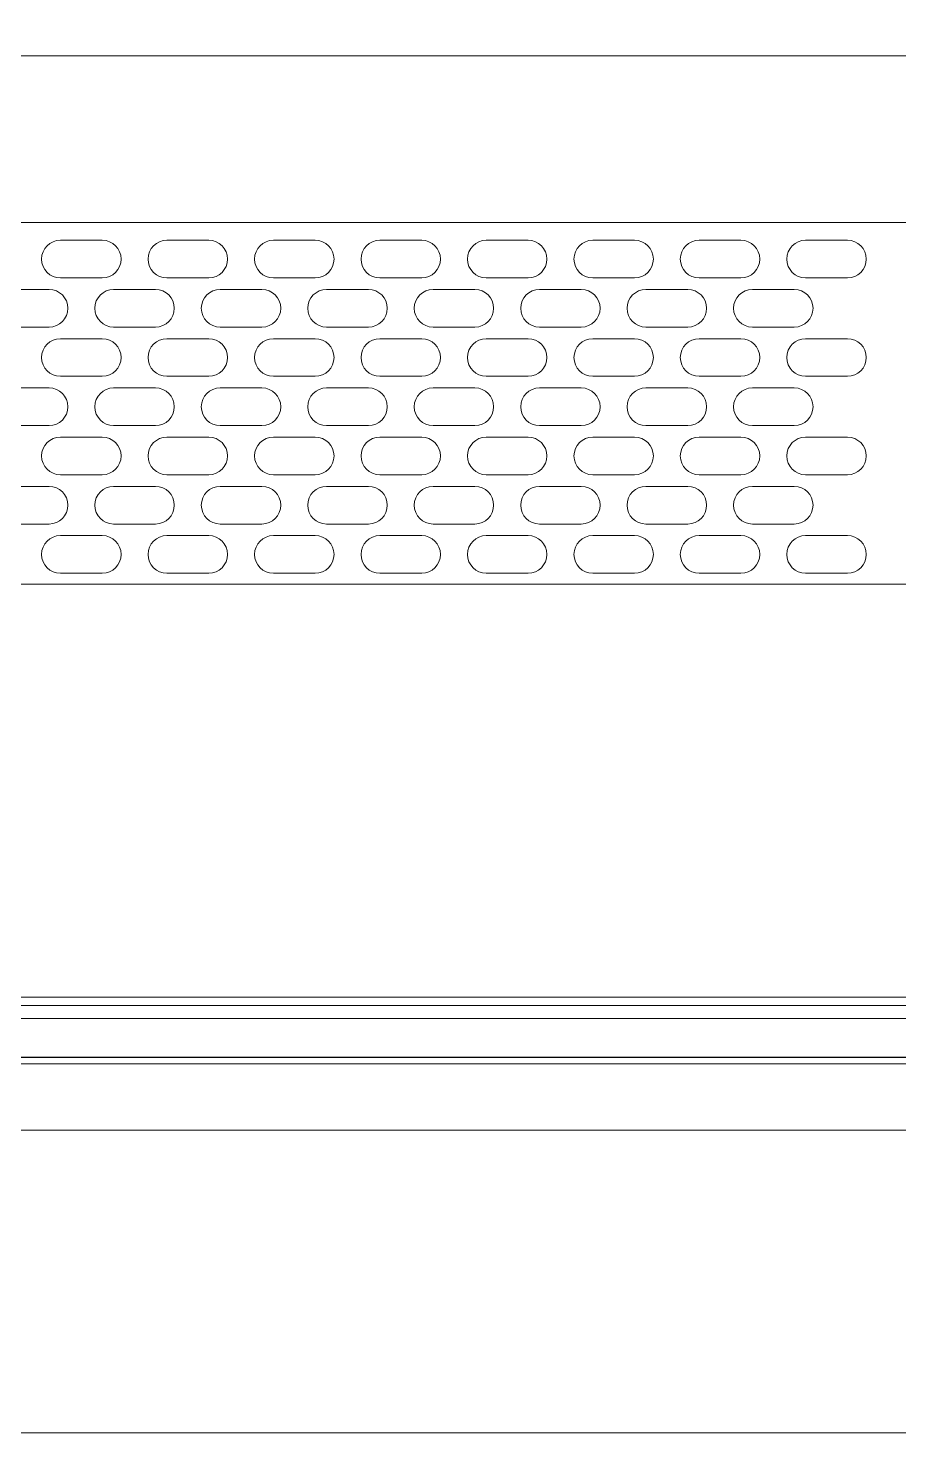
# Model space of a CAD drawing. Header units: millimetres. Extents: x -4490 to 177070, y -6118 to 72944.
# Drawn here: x 102432 to 102942, y 26727 to 27551 of the extents above; entities that cross this region are included whole.
import ezdxf

# ---------------------------------------------------------------- set-up
doc = ezdxf.new("R2010")
doc.units = ezdxf.units.MM
doc.layers.add('хендай', color=7, linetype='Continuous')

# ---------------------------------------------------------------- blocks, each defined once
blk = doc.blocks.new('A$C6A13667E')
at = {"lineweight": 9}
for points, knots in [([(2540.99, 2194.82), (2540.99, 2194.82), (2540.99, 1423.35), (2540.99, 1423.35), (2540.99, 1423.35), (2540.99, 1418), (2536.7, 1413.67), (2531.35, 1413.67), (2531.35, 1413.67), (2531.35, 1413.67), (1441.44, 1413.67), (1441.44, 1413.67), (1441.44, 1413.67), (1436.09, 1413.67), (1431.8, 1418), (1431.8, 1423.35), (1431.8, 1423.35), (1431.8, 1423.35), (1431.8, 2194.82), (1431.8, 2194.82), (1431.8, 2194.82), (1431.8, 2194.82), (2540.99, 2194.82), (2540.99, 2194.82)], [0, 0, 0, 0, 0.166667, 0.166667, 0.166667, 0.166667, 0.333333, 0.333333, 0.333333, 0.333333, 0.5, 0.5, 0.5, 0.5, 0.666667, 0.666667, 0.666667, 0.666667, 0.833333, 0.833333, 0.833333, 0.833333, 1, 1, 1, 1]), ([(2540.99, 1910.86), (2540.99, 1910.86), (2540.99, 1833.14), (2540.99, 1833.14), (2540.99, 1833.14), (2540.99, 1827.84), (2536.7, 1823.49), (2531.35, 1823.49), (2531.35, 1823.49), (2531.35, 1823.49), (1441.44, 1823.49), (1441.44, 1823.49), (1441.44, 1823.49), (1436.09, 1823.49), (1431.8, 1827.84), (1431.8, 1833.14), (1431.8, 1833.14), (1431.8, 1833.14), (1431.8, 1910.86), (1431.8, 1910.86), (1431.8, 1910.86), (1431.8, 1910.86), (2540.99, 1910.86), (2540.99, 1910.86)], [0, 0, 0, 0, 0.166667, 0.166667, 0.166667, 0.166667, 0.333333, 0.333333, 0.333333, 0.333333, 0.5, 0.5, 0.5, 0.5, 0.666667, 0.666667, 0.666667, 0.666667, 0.833333, 0.833333, 0.833333, 0.833333, 1, 1, 1, 1]), ([(1684.4, 1804.42), (1684.4, 1809.87), (1688.79, 1814.28), (1694.24, 1814.28), (1694.24, 1814.28), (1697.86, 1814.28), (1712.53, 1814.28), (1716.14, 1814.28), (1716.14, 1814.28), (1721.59, 1814.28), (1725.98, 1809.87), (1725.98, 1804.42), (1725.98, 1804.42), (1725.98, 1798.97), (1721.59, 1794.58), (1716.14, 1794.58), (1716.14, 1794.58), (1712.53, 1794.58), (1697.86, 1794.58), (1694.24, 1794.58), (1694.24, 1794.58), (1688.79, 1794.58), (1684.4, 1798.97), (1684.4, 1804.42)], [0, 0, 0, 0, 0.166667, 0.166667, 0.166667, 0.166667, 0.333333, 0.333333, 0.333333, 0.333333, 0.5, 0.5, 0.5, 0.5, 0.666667, 0.666667, 0.666667, 0.666667, 0.833333, 0.833333, 0.833333, 0.833333, 1, 1, 1, 1]), ([(1740.13, 1804.42), (1740.13, 1809.87), (1744.53, 1814.28), (1749.97, 1814.28), (1749.97, 1814.28), (1749.97, 1814.28), (1771.87, 1814.28), (1771.87, 1814.28), (1771.87, 1814.28), (1777.31, 1814.28), (1781.72, 1809.87), (1781.72, 1804.42), (1781.72, 1804.42), (1781.72, 1798.97), (1777.31, 1794.58), (1771.87, 1794.58), (1771.87, 1794.58), (1771.87, 1794.58), (1749.97, 1794.58), (1749.97, 1794.58), (1749.97, 1794.58), (1744.53, 1794.58), (1740.13, 1798.97), (1740.13, 1804.42)], [0, 0, 0, 0, 0.166667, 0.166667, 0.166667, 0.166667, 0.333333, 0.333333, 0.333333, 0.333333, 0.5, 0.5, 0.5, 0.5, 0.666667, 0.666667, 0.666667, 0.666667, 0.833333, 0.833333, 0.833333, 0.833333, 1, 1, 1, 1]), ([(1795.85, 1804.42), (1795.85, 1809.87), (1800.26, 1814.28), (1805.69, 1814.28), (1805.69, 1814.28), (1805.69, 1814.28), (1827.59, 1814.28), (1827.59, 1814.28), (1827.59, 1814.28), (1833.04, 1814.28), (1837.39, 1809.87), (1837.39, 1804.42), (1837.39, 1804.42), (1837.39, 1798.97), (1833.04, 1794.58), (1827.59, 1794.58), (1827.59, 1794.58), (1827.59, 1794.58), (1805.69, 1794.58), (1805.69, 1794.58), (1805.69, 1794.58), (1800.26, 1794.58), (1795.85, 1798.97), (1795.85, 1804.42)], [0, 0, 0, 0, 0.166667, 0.166667, 0.166667, 0.166667, 0.333333, 0.333333, 0.333333, 0.333333, 0.5, 0.5, 0.5, 0.5, 0.666667, 0.666667, 0.666667, 0.666667, 0.833333, 0.833333, 0.833333, 0.833333, 1, 1, 1, 1]), ([(1851.58, 1804.42), (1851.58, 1809.87), (1855.98, 1814.28), (1861.43, 1814.28), (1861.43, 1814.28), (1861.43, 1814.28), (1883.26, 1814.28), (1883.26, 1814.28), (1883.26, 1814.28), (1888.71, 1814.28), (1893.11, 1809.87), (1893.11, 1804.42), (1893.11, 1804.42), (1893.11, 1798.97), (1888.71, 1794.58), (1883.26, 1794.58), (1883.26, 1794.58), (1883.26, 1794.58), (1861.43, 1794.58), (1861.43, 1794.58), (1861.43, 1794.58), (1855.98, 1794.58), (1851.58, 1798.97), (1851.58, 1804.42)], [0, 0, 0, 0, 0.166667, 0.166667, 0.166667, 0.166667, 0.333333, 0.333333, 0.333333, 0.333333, 0.5, 0.5, 0.5, 0.5, 0.666667, 0.666667, 0.666667, 0.666667, 0.833333, 0.833333, 0.833333, 0.833333, 1, 1, 1, 1]), ([(1907.3, 1804.42), (1907.3, 1809.87), (1911.71, 1814.28), (1917.1, 1814.28), (1917.1, 1814.28), (1917.1, 1814.28), (1939, 1814.28), (1939, 1814.28), (1939, 1814.28), (1944.45, 1814.28), (1948.84, 1809.87), (1948.84, 1804.42), (1948.84, 1804.42), (1948.84, 1798.97), (1944.45, 1794.58), (1939, 1794.58), (1939, 1794.58), (1939, 1794.58), (1917.1, 1794.58), (1917.1, 1794.58), (1917.1, 1794.58), (1911.71, 1794.58), (1907.3, 1798.97), (1907.3, 1804.42)], [0, 0, 0, 0, 0.166667, 0.166667, 0.166667, 0.166667, 0.333333, 0.333333, 0.333333, 0.333333, 0.5, 0.5, 0.5, 0.5, 0.666667, 0.666667, 0.666667, 0.666667, 0.833333, 0.833333, 0.833333, 0.833333, 1, 1, 1, 1]), ([(1962.98, 1804.42), (1962.98, 1809.87), (1967.38, 1814.28), (1972.83, 1814.28), (1972.83, 1814.28), (1972.83, 1814.28), (1994.72, 1814.28), (1994.72, 1814.28), (1994.72, 1814.28), (2000.17, 1814.28), (2004.56, 1809.87), (2004.56, 1804.42), (2004.56, 1804.42), (2004.56, 1798.97), (2000.17, 1794.58), (1994.72, 1794.58), (1994.72, 1794.58), (1994.72, 1794.58), (1972.83, 1794.58), (1972.83, 1794.58), (1972.83, 1794.58), (1967.38, 1794.58), (1962.98, 1798.97), (1962.98, 1804.42)], [0, 0, 0, 0, 0.166667, 0.166667, 0.166667, 0.166667, 0.333333, 0.333333, 0.333333, 0.333333, 0.5, 0.5, 0.5, 0.5, 0.666667, 0.666667, 0.666667, 0.666667, 0.833333, 0.833333, 0.833333, 0.833333, 1, 1, 1, 1]), ([(2018.71, 1804.42), (2018.71, 1809.87), (2023.1, 1814.28), (2028.55, 1814.28), (2028.55, 1814.28), (2028.55, 1814.28), (2050.45, 1814.28), (2050.45, 1814.28), (2050.45, 1814.28), (2055.9, 1814.28), (2060.29, 1809.87), (2060.29, 1804.42), (2060.29, 1804.42), (2060.29, 1798.97), (2055.9, 1794.58), (2050.45, 1794.58), (2050.45, 1794.58), (2050.45, 1794.58), (2028.55, 1794.58), (2028.55, 1794.58), (2028.55, 1794.58), (2023.1, 1794.58), (2018.71, 1798.97), (2018.71, 1804.42)], [0, 0, 0, 0, 0.166667, 0.166667, 0.166667, 0.166667, 0.333333, 0.333333, 0.333333, 0.333333, 0.5, 0.5, 0.5, 0.5, 0.666667, 0.666667, 0.666667, 0.666667, 0.833333, 0.833333, 0.833333, 0.833333, 1, 1, 1, 1]), ([(2074.43, 1804.42), (2074.43, 1809.87), (2078.84, 1814.28), (2084.28, 1814.28), (2084.28, 1814.28), (2084.28, 1814.28), (2106.17, 1814.28), (2106.17, 1814.28), (2106.17, 1814.28), (2111.62, 1814.28), (2116.03, 1809.87), (2116.03, 1804.42), (2116.03, 1804.42), (2116.03, 1798.97), (2111.62, 1794.58), (2106.17, 1794.58), (2106.17, 1794.58), (2106.17, 1794.58), (2084.28, 1794.58), (2084.28, 1794.58), (2084.28, 1794.58), (2078.84, 1794.58), (2074.43, 1798.97), (2074.43, 1804.42)], [0, 0, 0, 0, 0.166667, 0.166667, 0.166667, 0.166667, 0.333333, 0.333333, 0.333333, 0.333333, 0.5, 0.5, 0.5, 0.5, 0.666667, 0.666667, 0.666667, 0.666667, 0.833333, 0.833333, 0.833333, 0.833333, 1, 1, 1, 1]), ([(1712.26, 1778.67), (1712.26, 1784.11), (1716.66, 1788.51), (1722.11, 1788.51), (1722.11, 1788.51), (1722.11, 1788.51), (1744.01, 1788.51), (1744.01, 1788.51), (1744.01, 1788.51), (1749.45, 1788.51), (1753.85, 1784.11), (1753.85, 1778.67), (1753.85, 1778.67), (1753.85, 1773.22), (1749.45, 1768.81), (1744.01, 1768.81), (1744.01, 1768.81), (1744.01, 1768.81), (1722.11, 1768.81), (1722.11, 1768.81), (1722.11, 1768.81), (1716.66, 1768.81), (1712.26, 1773.22), (1712.26, 1778.67)], [0, 0, 0, 0, 0.166667, 0.166667, 0.166667, 0.166667, 0.333333, 0.333333, 0.333333, 0.333333, 0.5, 0.5, 0.5, 0.5, 0.666667, 0.666667, 0.666667, 0.666667, 0.833333, 0.833333, 0.833333, 0.833333, 1, 1, 1, 1]), ([(1767.98, 1778.67), (1767.98, 1784.11), (1772.39, 1788.51), (1777.84, 1788.51), (1777.84, 1788.51), (1777.84, 1788.51), (1799.72, 1788.51), (1799.72, 1788.51), (1799.72, 1788.51), (1805.17, 1788.51), (1809.58, 1784.11), (1809.58, 1778.67), (1809.58, 1778.67), (1809.58, 1773.22), (1805.17, 1768.81), (1799.72, 1768.81), (1799.72, 1768.81), (1799.72, 1768.81), (1777.84, 1768.81), (1777.84, 1768.81), (1777.84, 1768.81), (1772.39, 1768.81), (1767.98, 1773.22), (1767.98, 1778.67)], [0, 0, 0, 0, 0.166667, 0.166667, 0.166667, 0.166667, 0.333333, 0.333333, 0.333333, 0.333333, 0.5, 0.5, 0.5, 0.5, 0.666667, 0.666667, 0.666667, 0.666667, 0.833333, 0.833333, 0.833333, 0.833333, 1, 1, 1, 1]), ([(1823.72, 1778.67), (1823.72, 1784.11), (1828.11, 1788.51), (1833.56, 1788.51), (1833.56, 1788.51), (1833.56, 1788.51), (1855.46, 1788.51), (1855.46, 1788.51), (1855.46, 1788.51), (1860.85, 1788.51), (1865.26, 1784.11), (1865.26, 1778.67), (1865.26, 1778.67), (1865.26, 1773.22), (1860.85, 1768.81), (1855.46, 1768.81), (1855.46, 1768.81), (1855.46, 1768.81), (1833.56, 1768.81), (1833.56, 1768.81), (1833.56, 1768.81), (1828.11, 1768.81), (1823.72, 1773.22), (1823.72, 1778.67)], [0, 0, 0, 0, 0.166667, 0.166667, 0.166667, 0.166667, 0.333333, 0.333333, 0.333333, 0.333333, 0.5, 0.5, 0.5, 0.5, 0.666667, 0.666667, 0.666667, 0.666667, 0.833333, 0.833333, 0.833333, 0.833333, 1, 1, 1, 1]), ([(1879.45, 1778.67), (1879.45, 1784.11), (1883.84, 1788.51), (1889.23, 1788.51), (1889.23, 1788.51), (1889.23, 1788.51), (1911.13, 1788.51), (1911.13, 1788.51), (1911.13, 1788.51), (1916.58, 1788.51), (1920.97, 1784.11), (1920.97, 1778.67), (1920.97, 1778.67), (1920.97, 1773.22), (1916.58, 1768.81), (1911.13, 1768.81), (1911.13, 1768.81), (1911.13, 1768.81), (1889.23, 1768.81), (1889.23, 1768.81), (1889.23, 1768.81), (1883.84, 1768.81), (1879.45, 1773.22), (1879.45, 1778.67)], [0, 0, 0, 0, 0.166667, 0.166667, 0.166667, 0.166667, 0.333333, 0.333333, 0.333333, 0.333333, 0.5, 0.5, 0.5, 0.5, 0.666667, 0.666667, 0.666667, 0.666667, 0.833333, 0.833333, 0.833333, 0.833333, 1, 1, 1, 1]), ([(1935.12, 1778.67), (1935.12, 1784.11), (1939.56, 1788.51), (1944.97, 1788.51), (1944.97, 1788.51), (1944.97, 1788.51), (1966.85, 1788.51), (1966.85, 1788.51), (1966.85, 1788.51), (1972.3, 1788.51), (1976.71, 1784.11), (1976.71, 1778.67), (1976.71, 1778.67), (1976.71, 1773.22), (1972.3, 1768.81), (1966.85, 1768.81), (1966.85, 1768.81), (1966.85, 1768.81), (1944.97, 1768.81), (1944.97, 1768.81), (1944.97, 1768.81), (1939.56, 1768.81), (1935.12, 1773.22), (1935.12, 1778.67)], [0, 0, 0, 0, 0.166667, 0.166667, 0.166667, 0.166667, 0.333333, 0.333333, 0.333333, 0.333333, 0.5, 0.5, 0.5, 0.5, 0.666667, 0.666667, 0.666667, 0.666667, 0.833333, 0.833333, 0.833333, 0.833333, 1, 1, 1, 1]), ([(1990.84, 1778.67), (1990.84, 1784.11), (1995.24, 1788.51), (2000.68, 1788.51), (2000.68, 1788.51), (2000.68, 1788.51), (2022.58, 1788.51), (2022.58, 1788.51), (2022.58, 1788.51), (2028.03, 1788.51), (2032.43, 1784.11), (2032.43, 1778.67), (2032.43, 1778.67), (2032.43, 1773.22), (2028.03, 1768.81), (2022.58, 1768.81), (2022.58, 1768.81), (2022.58, 1768.81), (2000.68, 1768.81), (2000.68, 1768.81), (2000.68, 1768.81), (1995.24, 1768.81), (1990.84, 1773.22), (1990.84, 1778.67)], [0, 0, 0, 0, 0.166667, 0.166667, 0.166667, 0.166667, 0.333333, 0.333333, 0.333333, 0.333333, 0.5, 0.5, 0.5, 0.5, 0.666667, 0.666667, 0.666667, 0.666667, 0.833333, 0.833333, 0.833333, 0.833333, 1, 1, 1, 1]), ([(2046.58, 1778.67), (2046.58, 1784.11), (2050.97, 1788.51), (2056.42, 1788.51), (2056.42, 1788.51), (2056.42, 1788.51), (2078.32, 1788.51), (2078.32, 1788.51), (2078.32, 1788.51), (2083.75, 1788.51), (2088.16, 1784.11), (2088.16, 1778.67), (2088.16, 1778.67), (2088.16, 1773.22), (2083.75, 1768.81), (2078.32, 1768.81), (2078.32, 1768.81), (2078.32, 1768.81), (2056.42, 1768.81), (2056.42, 1768.81), (2056.42, 1768.81), (2050.97, 1768.81), (2046.58, 1773.22), (2046.58, 1778.67)], [0, 0, 0, 0, 0.166667, 0.166667, 0.166667, 0.166667, 0.333333, 0.333333, 0.333333, 0.333333, 0.5, 0.5, 0.5, 0.5, 0.666667, 0.666667, 0.666667, 0.666667, 0.833333, 0.833333, 0.833333, 0.833333, 1, 1, 1, 1]), ([(2102.29, 1778.67), (2102.29, 1784.11), (2106.7, 1788.51), (2112.14, 1788.51), (2112.14, 1788.51), (2112.14, 1788.51), (2134.04, 1788.51), (2134.04, 1788.51), (2134.04, 1788.51), (2139.42, 1788.51), (2143.88, 1784.11), (2143.88, 1778.67), (2143.88, 1778.67), (2143.88, 1773.22), (2139.42, 1768.81), (2134.04, 1768.81), (2134.04, 1768.81), (2134.04, 1768.81), (2112.14, 1768.81), (2112.14, 1768.81), (2112.14, 1768.81), (2106.7, 1768.81), (2102.29, 1773.22), (2102.29, 1778.67)], [0, 0, 0, 0, 0.166667, 0.166667, 0.166667, 0.166667, 0.333333, 0.333333, 0.333333, 0.333333, 0.5, 0.5, 0.5, 0.5, 0.666667, 0.666667, 0.666667, 0.666667, 0.833333, 0.833333, 0.833333, 0.833333, 1, 1, 1, 1]), ([(1684.4, 1752.89), (1684.4, 1758.34), (1688.79, 1762.73), (1694.24, 1762.73), (1694.24, 1762.73), (1694.24, 1762.73), (1716.14, 1762.73), (1716.14, 1762.73), (1716.14, 1762.73), (1721.59, 1762.73), (1725.98, 1758.34), (1725.98, 1752.89), (1725.98, 1752.89), (1725.98, 1747.44), (1721.59, 1743.05), (1716.14, 1743.05), (1716.14, 1743.05), (1716.14, 1743.05), (1694.24, 1743.05), (1694.24, 1743.05), (1694.24, 1743.05), (1688.79, 1743.05), (1684.4, 1747.44), (1684.4, 1752.89)], [0, 0, 0, 0, 0.166667, 0.166667, 0.166667, 0.166667, 0.333333, 0.333333, 0.333333, 0.333333, 0.5, 0.5, 0.5, 0.5, 0.666667, 0.666667, 0.666667, 0.666667, 0.833333, 0.833333, 0.833333, 0.833333, 1, 1, 1, 1]), ([(1740.13, 1752.89), (1740.13, 1758.34), (1744.53, 1762.73), (1749.97, 1762.73), (1749.97, 1762.73), (1749.97, 1762.73), (1771.87, 1762.73), (1771.87, 1762.73), (1771.87, 1762.73), (1777.31, 1762.73), (1781.72, 1758.34), (1781.72, 1752.89), (1781.72, 1752.89), (1781.72, 1747.44), (1777.31, 1743.05), (1771.87, 1743.05), (1771.87, 1743.05), (1771.87, 1743.05), (1749.97, 1743.05), (1749.97, 1743.05), (1749.97, 1743.05), (1744.53, 1743.05), (1740.13, 1747.44), (1740.13, 1752.89)], [0, 0, 0, 0, 0.166667, 0.166667, 0.166667, 0.166667, 0.333333, 0.333333, 0.333333, 0.333333, 0.5, 0.5, 0.5, 0.5, 0.666667, 0.666667, 0.666667, 0.666667, 0.833333, 0.833333, 0.833333, 0.833333, 1, 1, 1, 1]), ([(1795.85, 1752.89), (1795.85, 1758.34), (1800.26, 1762.73), (1805.69, 1762.73), (1805.69, 1762.73), (1805.69, 1762.73), (1827.59, 1762.73), (1827.59, 1762.73), (1827.59, 1762.73), (1833.04, 1762.73), (1837.39, 1758.34), (1837.39, 1752.89), (1837.39, 1752.89), (1837.39, 1747.44), (1833.04, 1743.05), (1827.59, 1743.05), (1827.59, 1743.05), (1827.59, 1743.05), (1805.69, 1743.05), (1805.69, 1743.05), (1805.69, 1743.05), (1800.26, 1743.05), (1795.85, 1747.44), (1795.85, 1752.89)], [0, 0, 0, 0, 0.166667, 0.166667, 0.166667, 0.166667, 0.333333, 0.333333, 0.333333, 0.333333, 0.5, 0.5, 0.5, 0.5, 0.666667, 0.666667, 0.666667, 0.666667, 0.833333, 0.833333, 0.833333, 0.833333, 1, 1, 1, 1]), ([(1851.58, 1752.89), (1851.58, 1758.34), (1855.98, 1762.73), (1861.43, 1762.73), (1861.43, 1762.73), (1861.43, 1762.73), (1883.26, 1762.73), (1883.26, 1762.73), (1883.26, 1762.73), (1888.71, 1762.73), (1893.11, 1758.34), (1893.11, 1752.89), (1893.11, 1752.89), (1893.11, 1747.44), (1888.71, 1743.05), (1883.26, 1743.05), (1883.26, 1743.05), (1883.26, 1743.05), (1861.43, 1743.05), (1861.43, 1743.05), (1861.43, 1743.05), (1855.98, 1743.05), (1851.58, 1747.44), (1851.58, 1752.89)], [0, 0, 0, 0, 0.166667, 0.166667, 0.166667, 0.166667, 0.333333, 0.333333, 0.333333, 0.333333, 0.5, 0.5, 0.5, 0.5, 0.666667, 0.666667, 0.666667, 0.666667, 0.833333, 0.833333, 0.833333, 0.833333, 1, 1, 1, 1]), ([(1907.3, 1752.89), (1907.3, 1758.34), (1911.71, 1762.73), (1917.1, 1762.73), (1917.1, 1762.73), (1917.1, 1762.73), (1939, 1762.73), (1939, 1762.73), (1939, 1762.73), (1944.45, 1762.73), (1948.84, 1758.34), (1948.84, 1752.89), (1948.84, 1752.89), (1948.84, 1747.44), (1944.45, 1743.05), (1939, 1743.05), (1939, 1743.05), (1939, 1743.05), (1917.1, 1743.05), (1917.1, 1743.05), (1917.1, 1743.05), (1911.71, 1743.05), (1907.3, 1747.44), (1907.3, 1752.89)], [0, 0, 0, 0, 0.166667, 0.166667, 0.166667, 0.166667, 0.333333, 0.333333, 0.333333, 0.333333, 0.5, 0.5, 0.5, 0.5, 0.666667, 0.666667, 0.666667, 0.666667, 0.833333, 0.833333, 0.833333, 0.833333, 1, 1, 1, 1]), ([(1962.98, 1752.89), (1962.98, 1758.34), (1967.38, 1762.73), (1972.83, 1762.73), (1972.83, 1762.73), (1972.83, 1762.73), (1994.72, 1762.73), (1994.72, 1762.73), (1994.72, 1762.73), (2000.17, 1762.73), (2004.56, 1758.34), (2004.56, 1752.89), (2004.56, 1752.89), (2004.56, 1747.44), (2000.17, 1743.05), (1994.72, 1743.05), (1994.72, 1743.05), (1994.72, 1743.05), (1972.83, 1743.05), (1972.83, 1743.05), (1972.83, 1743.05), (1967.38, 1743.05), (1962.98, 1747.44), (1962.98, 1752.89)], [0, 0, 0, 0, 0.166667, 0.166667, 0.166667, 0.166667, 0.333333, 0.333333, 0.333333, 0.333333, 0.5, 0.5, 0.5, 0.5, 0.666667, 0.666667, 0.666667, 0.666667, 0.833333, 0.833333, 0.833333, 0.833333, 1, 1, 1, 1]), ([(2018.71, 1752.89), (2018.71, 1758.34), (2023.1, 1762.73), (2028.55, 1762.73), (2028.55, 1762.73), (2028.55, 1762.73), (2050.45, 1762.73), (2050.45, 1762.73), (2050.45, 1762.73), (2055.9, 1762.73), (2060.29, 1758.34), (2060.29, 1752.89), (2060.29, 1752.89), (2060.29, 1747.44), (2055.9, 1743.05), (2050.45, 1743.05), (2050.45, 1743.05), (2050.45, 1743.05), (2028.55, 1743.05), (2028.55, 1743.05), (2028.55, 1743.05), (2023.1, 1743.05), (2018.71, 1747.44), (2018.71, 1752.89)], [0, 0, 0, 0, 0.166667, 0.166667, 0.166667, 0.166667, 0.333333, 0.333333, 0.333333, 0.333333, 0.5, 0.5, 0.5, 0.5, 0.666667, 0.666667, 0.666667, 0.666667, 0.833333, 0.833333, 0.833333, 0.833333, 1, 1, 1, 1]), ([(2074.43, 1752.89), (2074.43, 1758.34), (2078.84, 1762.73), (2084.28, 1762.73), (2084.28, 1762.73), (2084.28, 1762.73), (2106.17, 1762.73), (2106.17, 1762.73), (2106.17, 1762.73), (2111.62, 1762.73), (2116.03, 1758.34), (2116.03, 1752.89), (2116.03, 1752.89), (2116.03, 1747.44), (2111.62, 1743.05), (2106.17, 1743.05), (2106.17, 1743.05), (2106.17, 1743.05), (2084.28, 1743.05), (2084.28, 1743.05), (2084.28, 1743.05), (2078.84, 1743.05), (2074.43, 1747.44), (2074.43, 1752.89)], [0, 0, 0, 0, 0.166667, 0.166667, 0.166667, 0.166667, 0.333333, 0.333333, 0.333333, 0.333333, 0.5, 0.5, 0.5, 0.5, 0.666667, 0.666667, 0.666667, 0.666667, 0.833333, 0.833333, 0.833333, 0.833333, 1, 1, 1, 1]), ([(1712.26, 1727.12), (1712.26, 1732.57), (1716.66, 1736.98), (1722.11, 1736.98), (1722.11, 1736.98), (1722.11, 1736.98), (1744.01, 1736.98), (1744.01, 1736.98), (1744.01, 1736.98), (1749.45, 1736.98), (1753.85, 1732.57), (1753.85, 1727.12), (1753.85, 1727.12), (1753.85, 1721.67), (1749.45, 1717.28), (1744.01, 1717.28), (1744.01, 1717.28), (1744.01, 1717.28), (1722.11, 1717.28), (1722.11, 1717.28), (1722.11, 1717.28), (1716.66, 1717.28), (1712.26, 1721.67), (1712.26, 1727.12)], [0, 0, 0, 0, 0.166667, 0.166667, 0.166667, 0.166667, 0.333333, 0.333333, 0.333333, 0.333333, 0.5, 0.5, 0.5, 0.5, 0.666667, 0.666667, 0.666667, 0.666667, 0.833333, 0.833333, 0.833333, 0.833333, 1, 1, 1, 1]), ([(1767.98, 1727.12), (1767.98, 1732.57), (1772.39, 1736.98), (1777.84, 1736.98), (1777.84, 1736.98), (1777.84, 1736.98), (1799.72, 1736.98), (1799.72, 1736.98), (1799.72, 1736.98), (1805.17, 1736.98), (1809.58, 1732.57), (1809.58, 1727.12), (1809.58, 1727.12), (1809.58, 1721.67), (1805.17, 1717.28), (1799.72, 1717.28), (1799.72, 1717.28), (1799.72, 1717.28), (1777.84, 1717.28), (1777.84, 1717.28), (1777.84, 1717.28), (1772.39, 1717.28), (1767.98, 1721.67), (1767.98, 1727.12)], [0, 0, 0, 0, 0.166667, 0.166667, 0.166667, 0.166667, 0.333333, 0.333333, 0.333333, 0.333333, 0.5, 0.5, 0.5, 0.5, 0.666667, 0.666667, 0.666667, 0.666667, 0.833333, 0.833333, 0.833333, 0.833333, 1, 1, 1, 1]), ([(1823.72, 1727.12), (1823.72, 1732.57), (1828.11, 1736.98), (1833.56, 1736.98), (1833.56, 1736.98), (1833.56, 1736.98), (1855.46, 1736.98), (1855.46, 1736.98), (1855.46, 1736.98), (1860.85, 1736.98), (1865.26, 1732.57), (1865.26, 1727.12), (1865.26, 1727.12), (1865.26, 1721.67), (1860.85, 1717.28), (1855.46, 1717.28), (1855.46, 1717.28), (1855.46, 1717.28), (1833.56, 1717.28), (1833.56, 1717.28), (1833.56, 1717.28), (1828.11, 1717.28), (1823.72, 1721.67), (1823.72, 1727.12)], [0, 0, 0, 0, 0.166667, 0.166667, 0.166667, 0.166667, 0.333333, 0.333333, 0.333333, 0.333333, 0.5, 0.5, 0.5, 0.5, 0.666667, 0.666667, 0.666667, 0.666667, 0.833333, 0.833333, 0.833333, 0.833333, 1, 1, 1, 1]), ([(1879.45, 1727.12), (1879.45, 1732.57), (1883.84, 1736.98), (1889.23, 1736.98), (1889.23, 1736.98), (1889.23, 1736.98), (1911.13, 1736.98), (1911.13, 1736.98), (1911.13, 1736.98), (1916.58, 1736.98), (1920.97, 1732.57), (1920.97, 1727.12), (1920.97, 1727.12), (1920.97, 1721.67), (1916.58, 1717.28), (1911.13, 1717.28), (1911.13, 1717.28), (1911.13, 1717.28), (1889.23, 1717.28), (1889.23, 1717.28), (1889.23, 1717.28), (1883.84, 1717.28), (1879.45, 1721.67), (1879.45, 1727.12)], [0, 0, 0, 0, 0.166667, 0.166667, 0.166667, 0.166667, 0.333333, 0.333333, 0.333333, 0.333333, 0.5, 0.5, 0.5, 0.5, 0.666667, 0.666667, 0.666667, 0.666667, 0.833333, 0.833333, 0.833333, 0.833333, 1, 1, 1, 1]), ([(1935.12, 1727.12), (1935.12, 1732.57), (1939.56, 1736.98), (1944.97, 1736.98), (1944.97, 1736.98), (1944.97, 1736.98), (1966.85, 1736.98), (1966.85, 1736.98), (1966.85, 1736.98), (1972.3, 1736.98), (1976.71, 1732.57), (1976.71, 1727.12), (1976.71, 1727.12), (1976.71, 1721.67), (1972.3, 1717.28), (1966.85, 1717.28), (1966.85, 1717.28), (1966.85, 1717.28), (1944.97, 1717.28), (1944.97, 1717.28), (1944.97, 1717.28), (1939.56, 1717.28), (1935.12, 1721.67), (1935.12, 1727.12)], [0, 0, 0, 0, 0.166667, 0.166667, 0.166667, 0.166667, 0.333333, 0.333333, 0.333333, 0.333333, 0.5, 0.5, 0.5, 0.5, 0.666667, 0.666667, 0.666667, 0.666667, 0.833333, 0.833333, 0.833333, 0.833333, 1, 1, 1, 1]), ([(1990.84, 1727.12), (1990.84, 1732.57), (1995.24, 1736.98), (2000.68, 1736.98), (2000.68, 1736.98), (2000.68, 1736.98), (2022.58, 1736.98), (2022.58, 1736.98), (2022.58, 1736.98), (2028.03, 1736.98), (2032.43, 1732.57), (2032.43, 1727.12), (2032.43, 1727.12), (2032.43, 1721.67), (2028.03, 1717.28), (2022.58, 1717.28), (2022.58, 1717.28), (2022.58, 1717.28), (2000.68, 1717.28), (2000.68, 1717.28), (2000.68, 1717.28), (1995.24, 1717.28), (1990.84, 1721.67), (1990.84, 1727.12)], [0, 0, 0, 0, 0.166667, 0.166667, 0.166667, 0.166667, 0.333333, 0.333333, 0.333333, 0.333333, 0.5, 0.5, 0.5, 0.5, 0.666667, 0.666667, 0.666667, 0.666667, 0.833333, 0.833333, 0.833333, 0.833333, 1, 1, 1, 1]), ([(2046.58, 1727.12), (2046.58, 1732.57), (2050.97, 1736.98), (2056.42, 1736.98), (2056.42, 1736.98), (2056.42, 1736.98), (2078.32, 1736.98), (2078.32, 1736.98), (2078.32, 1736.98), (2083.75, 1736.98), (2088.16, 1732.57), (2088.16, 1727.12), (2088.16, 1727.12), (2088.16, 1721.67), (2083.75, 1717.28), (2078.32, 1717.28), (2078.32, 1717.28), (2078.32, 1717.28), (2056.42, 1717.28), (2056.42, 1717.28), (2056.42, 1717.28), (2050.97, 1717.28), (2046.58, 1721.67), (2046.58, 1727.12)], [0, 0, 0, 0, 0.166667, 0.166667, 0.166667, 0.166667, 0.333333, 0.333333, 0.333333, 0.333333, 0.5, 0.5, 0.5, 0.5, 0.666667, 0.666667, 0.666667, 0.666667, 0.833333, 0.833333, 0.833333, 0.833333, 1, 1, 1, 1]), ([(2102.29, 1727.12), (2102.29, 1732.57), (2106.7, 1736.98), (2112.14, 1736.98), (2112.14, 1736.98), (2112.14, 1736.98), (2134.04, 1736.98), (2134.04, 1736.98), (2134.04, 1736.98), (2139.42, 1736.98), (2143.88, 1732.57), (2143.88, 1727.12), (2143.88, 1727.12), (2143.88, 1721.67), (2139.42, 1717.28), (2134.04, 1717.28), (2134.04, 1717.28), (2134.04, 1717.28), (2112.14, 1717.28), (2112.14, 1717.28), (2112.14, 1717.28), (2106.7, 1717.28), (2102.29, 1721.67), (2102.29, 1727.12)], [0, 0, 0, 0, 0.166667, 0.166667, 0.166667, 0.166667, 0.333333, 0.333333, 0.333333, 0.333333, 0.5, 0.5, 0.5, 0.5, 0.666667, 0.666667, 0.666667, 0.666667, 0.833333, 0.833333, 0.833333, 0.833333, 1, 1, 1, 1]), ([(1684.4, 1701.36), (1684.4, 1706.81), (1688.79, 1711.2), (1694.24, 1711.2), (1694.24, 1711.2), (1694.24, 1711.2), (1716.14, 1711.2), (1716.14, 1711.2), (1716.14, 1711.2), (1721.59, 1711.2), (1725.98, 1706.81), (1725.98, 1701.36), (1725.98, 1701.36), (1725.98, 1695.91), (1721.59, 1691.5), (1716.14, 1691.5), (1716.14, 1691.5), (1716.14, 1691.5), (1694.24, 1691.5), (1694.24, 1691.5), (1694.24, 1691.5), (1688.79, 1691.5), (1684.4, 1695.91), (1684.4, 1701.36)], [0, 0, 0, 0, 0.166667, 0.166667, 0.166667, 0.166667, 0.333333, 0.333333, 0.333333, 0.333333, 0.5, 0.5, 0.5, 0.5, 0.666667, 0.666667, 0.666667, 0.666667, 0.833333, 0.833333, 0.833333, 0.833333, 1, 1, 1, 1]), ([(1740.13, 1701.36), (1740.13, 1706.81), (1744.53, 1711.2), (1749.97, 1711.2), (1749.97, 1711.2), (1749.97, 1711.2), (1771.87, 1711.2), (1771.87, 1711.2), (1771.87, 1711.2), (1777.31, 1711.2), (1781.72, 1706.81), (1781.72, 1701.36), (1781.72, 1701.36), (1781.72, 1695.91), (1777.31, 1691.5), (1771.87, 1691.5), (1771.87, 1691.5), (1771.87, 1691.5), (1749.97, 1691.5), (1749.97, 1691.5), (1749.97, 1691.5), (1744.53, 1691.5), (1740.13, 1695.91), (1740.13, 1701.36)], [0, 0, 0, 0, 0.166667, 0.166667, 0.166667, 0.166667, 0.333333, 0.333333, 0.333333, 0.333333, 0.5, 0.5, 0.5, 0.5, 0.666667, 0.666667, 0.666667, 0.666667, 0.833333, 0.833333, 0.833333, 0.833333, 1, 1, 1, 1]), ([(1795.85, 1701.36), (1795.85, 1706.81), (1800.26, 1711.2), (1805.69, 1711.2), (1805.69, 1711.2), (1805.69, 1711.2), (1827.59, 1711.2), (1827.59, 1711.2), (1827.59, 1711.2), (1833.04, 1711.2), (1837.39, 1706.81), (1837.39, 1701.36), (1837.39, 1701.36), (1837.39, 1695.91), (1833.04, 1691.5), (1827.59, 1691.5), (1827.59, 1691.5), (1827.59, 1691.5), (1805.69, 1691.5), (1805.69, 1691.5), (1805.69, 1691.5), (1800.26, 1691.5), (1795.85, 1695.91), (1795.85, 1701.36)], [0, 0, 0, 0, 0.166667, 0.166667, 0.166667, 0.166667, 0.333333, 0.333333, 0.333333, 0.333333, 0.5, 0.5, 0.5, 0.5, 0.666667, 0.666667, 0.666667, 0.666667, 0.833333, 0.833333, 0.833333, 0.833333, 1, 1, 1, 1]), ([(1851.58, 1701.36), (1851.58, 1706.81), (1855.98, 1711.2), (1861.43, 1711.2), (1861.43, 1711.2), (1861.43, 1711.2), (1883.26, 1711.2), (1883.26, 1711.2), (1883.26, 1711.2), (1888.71, 1711.2), (1893.11, 1706.81), (1893.11, 1701.36), (1893.11, 1701.36), (1893.11, 1695.91), (1888.71, 1691.5), (1883.26, 1691.5), (1883.26, 1691.5), (1883.26, 1691.5), (1861.43, 1691.5), (1861.43, 1691.5), (1861.43, 1691.5), (1855.98, 1691.5), (1851.58, 1695.91), (1851.58, 1701.36)], [0, 0, 0, 0, 0.166667, 0.166667, 0.166667, 0.166667, 0.333333, 0.333333, 0.333333, 0.333333, 0.5, 0.5, 0.5, 0.5, 0.666667, 0.666667, 0.666667, 0.666667, 0.833333, 0.833333, 0.833333, 0.833333, 1, 1, 1, 1]), ([(1907.3, 1701.36), (1907.3, 1706.81), (1911.71, 1711.2), (1917.1, 1711.2), (1917.1, 1711.2), (1917.1, 1711.2), (1939, 1711.2), (1939, 1711.2), (1939, 1711.2), (1944.45, 1711.2), (1948.84, 1706.81), (1948.84, 1701.36), (1948.84, 1701.36), (1948.84, 1695.91), (1944.45, 1691.5), (1939, 1691.5), (1939, 1691.5), (1939, 1691.5), (1917.1, 1691.5), (1917.1, 1691.5), (1917.1, 1691.5), (1911.71, 1691.5), (1907.3, 1695.91), (1907.3, 1701.36)], [0, 0, 0, 0, 0.166667, 0.166667, 0.166667, 0.166667, 0.333333, 0.333333, 0.333333, 0.333333, 0.5, 0.5, 0.5, 0.5, 0.666667, 0.666667, 0.666667, 0.666667, 0.833333, 0.833333, 0.833333, 0.833333, 1, 1, 1, 1]), ([(1962.98, 1701.36), (1962.98, 1706.81), (1967.38, 1711.2), (1972.83, 1711.2), (1972.83, 1711.2), (1972.83, 1711.2), (1994.72, 1711.2), (1994.72, 1711.2), (1994.72, 1711.2), (2000.17, 1711.2), (2004.56, 1706.81), (2004.56, 1701.36), (2004.56, 1701.36), (2004.56, 1695.91), (2000.17, 1691.5), (1994.72, 1691.5), (1994.72, 1691.5), (1994.72, 1691.5), (1972.83, 1691.5), (1972.83, 1691.5), (1972.83, 1691.5), (1967.38, 1691.5), (1962.98, 1695.91), (1962.98, 1701.36)], [0, 0, 0, 0, 0.166667, 0.166667, 0.166667, 0.166667, 0.333333, 0.333333, 0.333333, 0.333333, 0.5, 0.5, 0.5, 0.5, 0.666667, 0.666667, 0.666667, 0.666667, 0.833333, 0.833333, 0.833333, 0.833333, 1, 1, 1, 1]), ([(2018.71, 1701.36), (2018.71, 1706.81), (2023.1, 1711.2), (2028.55, 1711.2), (2028.55, 1711.2), (2028.55, 1711.2), (2050.45, 1711.2), (2050.45, 1711.2), (2050.45, 1711.2), (2055.9, 1711.2), (2060.29, 1706.81), (2060.29, 1701.36), (2060.29, 1701.36), (2060.29, 1695.91), (2055.9, 1691.5), (2050.45, 1691.5), (2050.45, 1691.5), (2050.45, 1691.5), (2028.55, 1691.5), (2028.55, 1691.5), (2028.55, 1691.5), (2023.1, 1691.5), (2018.71, 1695.91), (2018.71, 1701.36)], [0, 0, 0, 0, 0.166667, 0.166667, 0.166667, 0.166667, 0.333333, 0.333333, 0.333333, 0.333333, 0.5, 0.5, 0.5, 0.5, 0.666667, 0.666667, 0.666667, 0.666667, 0.833333, 0.833333, 0.833333, 0.833333, 1, 1, 1, 1]), ([(2074.43, 1701.36), (2074.43, 1706.81), (2078.84, 1711.2), (2084.28, 1711.2), (2084.28, 1711.2), (2084.28, 1711.2), (2106.17, 1711.2), (2106.17, 1711.2), (2106.17, 1711.2), (2111.62, 1711.2), (2116.03, 1706.81), (2116.03, 1701.36), (2116.03, 1701.36), (2116.03, 1695.91), (2111.62, 1691.5), (2106.17, 1691.5), (2106.17, 1691.5), (2106.17, 1691.5), (2084.28, 1691.5), (2084.28, 1691.5), (2084.28, 1691.5), (2078.84, 1691.5), (2074.43, 1695.91), (2074.43, 1701.36)], [0, 0, 0, 0, 0.166667, 0.166667, 0.166667, 0.166667, 0.333333, 0.333333, 0.333333, 0.333333, 0.5, 0.5, 0.5, 0.5, 0.666667, 0.666667, 0.666667, 0.666667, 0.833333, 0.833333, 0.833333, 0.833333, 1, 1, 1, 1]), ([(1712.26, 1675.59), (1712.26, 1681.04), (1716.66, 1685.43), (1722.11, 1685.43), (1722.11, 1685.43), (1722.11, 1685.43), (1744.01, 1685.43), (1744.01, 1685.43), (1744.01, 1685.43), (1749.45, 1685.43), (1753.85, 1681.04), (1753.85, 1675.59), (1753.85, 1675.59), (1753.85, 1670.14), (1749.45, 1665.74), (1744.01, 1665.74), (1744.01, 1665.74), (1744.01, 1665.74), (1722.11, 1665.74), (1722.11, 1665.74), (1722.11, 1665.74), (1716.66, 1665.74), (1712.26, 1670.14), (1712.26, 1675.59)], [0, 0, 0, 0, 0.166667, 0.166667, 0.166667, 0.166667, 0.333333, 0.333333, 0.333333, 0.333333, 0.5, 0.5, 0.5, 0.5, 0.666667, 0.666667, 0.666667, 0.666667, 0.833333, 0.833333, 0.833333, 0.833333, 1, 1, 1, 1]), ([(1767.98, 1675.59), (1767.98, 1681.04), (1772.39, 1685.43), (1777.84, 1685.43), (1777.84, 1685.43), (1777.84, 1685.43), (1799.72, 1685.43), (1799.72, 1685.43), (1799.72, 1685.43), (1805.17, 1685.43), (1809.58, 1681.04), (1809.58, 1675.59), (1809.58, 1675.59), (1809.58, 1670.14), (1805.17, 1665.74), (1799.72, 1665.74), (1799.72, 1665.74), (1799.72, 1665.74), (1777.84, 1665.74), (1777.84, 1665.74), (1777.84, 1665.74), (1772.39, 1665.74), (1767.98, 1670.14), (1767.98, 1675.59)], [0, 0, 0, 0, 0.166667, 0.166667, 0.166667, 0.166667, 0.333333, 0.333333, 0.333333, 0.333333, 0.5, 0.5, 0.5, 0.5, 0.666667, 0.666667, 0.666667, 0.666667, 0.833333, 0.833333, 0.833333, 0.833333, 1, 1, 1, 1]), ([(1823.72, 1675.59), (1823.72, 1681.04), (1828.11, 1685.43), (1833.56, 1685.43), (1833.56, 1685.43), (1833.56, 1685.43), (1855.46, 1685.43), (1855.46, 1685.43), (1855.46, 1685.43), (1860.85, 1685.43), (1865.26, 1681.04), (1865.26, 1675.59), (1865.26, 1675.59), (1865.26, 1670.14), (1860.85, 1665.74), (1855.46, 1665.74), (1855.46, 1665.74), (1855.46, 1665.74), (1833.56, 1665.74), (1833.56, 1665.74), (1833.56, 1665.74), (1828.11, 1665.74), (1823.72, 1670.14), (1823.72, 1675.59)], [0, 0, 0, 0, 0.166667, 0.166667, 0.166667, 0.166667, 0.333333, 0.333333, 0.333333, 0.333333, 0.5, 0.5, 0.5, 0.5, 0.666667, 0.666667, 0.666667, 0.666667, 0.833333, 0.833333, 0.833333, 0.833333, 1, 1, 1, 1]), ([(1879.45, 1675.59), (1879.45, 1681.04), (1883.84, 1685.43), (1889.23, 1685.43), (1889.23, 1685.43), (1889.23, 1685.43), (1911.13, 1685.43), (1911.13, 1685.43), (1911.13, 1685.43), (1916.58, 1685.43), (1920.97, 1681.04), (1920.97, 1675.59), (1920.97, 1675.59), (1920.97, 1670.14), (1916.58, 1665.74), (1911.13, 1665.74), (1911.13, 1665.74), (1911.13, 1665.74), (1889.23, 1665.74), (1889.23, 1665.74), (1889.23, 1665.74), (1883.84, 1665.74), (1879.45, 1670.14), (1879.45, 1675.59)], [0, 0, 0, 0, 0.166667, 0.166667, 0.166667, 0.166667, 0.333333, 0.333333, 0.333333, 0.333333, 0.5, 0.5, 0.5, 0.5, 0.666667, 0.666667, 0.666667, 0.666667, 0.833333, 0.833333, 0.833333, 0.833333, 1, 1, 1, 1]), ([(1935.12, 1675.59), (1935.12, 1681.04), (1939.56, 1685.43), (1944.97, 1685.43), (1944.97, 1685.43), (1944.97, 1685.43), (1966.85, 1685.43), (1966.85, 1685.43), (1966.85, 1685.43), (1972.3, 1685.43), (1976.71, 1681.04), (1976.71, 1675.59), (1976.71, 1675.59), (1976.71, 1670.14), (1972.3, 1665.74), (1966.85, 1665.74), (1966.85, 1665.74), (1966.85, 1665.74), (1944.97, 1665.74), (1944.97, 1665.74), (1944.97, 1665.74), (1939.56, 1665.74), (1935.12, 1670.14), (1935.12, 1675.59)], [0, 0, 0, 0, 0.166667, 0.166667, 0.166667, 0.166667, 0.333333, 0.333333, 0.333333, 0.333333, 0.5, 0.5, 0.5, 0.5, 0.666667, 0.666667, 0.666667, 0.666667, 0.833333, 0.833333, 0.833333, 0.833333, 1, 1, 1, 1]), ([(1990.84, 1675.59), (1990.84, 1681.04), (1995.24, 1685.43), (2000.68, 1685.43), (2000.68, 1685.43), (2000.68, 1685.43), (2022.58, 1685.43), (2022.58, 1685.43), (2022.58, 1685.43), (2028.03, 1685.43), (2032.43, 1681.04), (2032.43, 1675.59), (2032.43, 1675.59), (2032.43, 1670.14), (2028.03, 1665.74), (2022.58, 1665.74), (2022.58, 1665.74), (2022.58, 1665.74), (2000.68, 1665.74), (2000.68, 1665.74), (2000.68, 1665.74), (1995.24, 1665.74), (1990.84, 1670.14), (1990.84, 1675.59)], [0, 0, 0, 0, 0.166667, 0.166667, 0.166667, 0.166667, 0.333333, 0.333333, 0.333333, 0.333333, 0.5, 0.5, 0.5, 0.5, 0.666667, 0.666667, 0.666667, 0.666667, 0.833333, 0.833333, 0.833333, 0.833333, 1, 1, 1, 1]), ([(2046.58, 1675.59), (2046.58, 1681.04), (2050.97, 1685.43), (2056.42, 1685.43), (2056.42, 1685.43), (2056.42, 1685.43), (2078.32, 1685.43), (2078.32, 1685.43), (2078.32, 1685.43), (2083.75, 1685.43), (2088.16, 1681.04), (2088.16, 1675.59), (2088.16, 1675.59), (2088.16, 1670.14), (2083.75, 1665.74), (2078.32, 1665.74), (2078.32, 1665.74), (2078.32, 1665.74), (2056.42, 1665.74), (2056.42, 1665.74), (2056.42, 1665.74), (2050.97, 1665.74), (2046.58, 1670.14), (2046.58, 1675.59)], [0, 0, 0, 0, 0.166667, 0.166667, 0.166667, 0.166667, 0.333333, 0.333333, 0.333333, 0.333333, 0.5, 0.5, 0.5, 0.5, 0.666667, 0.666667, 0.666667, 0.666667, 0.833333, 0.833333, 0.833333, 0.833333, 1, 1, 1, 1]), ([(2102.29, 1675.59), (2102.29, 1681.04), (2106.7, 1685.43), (2112.14, 1685.43), (2112.14, 1685.43), (2112.14, 1685.43), (2134.04, 1685.43), (2134.04, 1685.43), (2134.04, 1685.43), (2139.42, 1685.43), (2143.88, 1681.04), (2143.88, 1675.59), (2143.88, 1675.59), (2143.88, 1670.14), (2139.42, 1665.74), (2134.04, 1665.74), (2134.04, 1665.74), (2134.04, 1665.74), (2112.14, 1665.74), (2112.14, 1665.74), (2112.14, 1665.74), (2106.7, 1665.74), (2102.29, 1670.14), (2102.29, 1675.59)], [0, 0, 0, 0, 0.166667, 0.166667, 0.166667, 0.166667, 0.333333, 0.333333, 0.333333, 0.333333, 0.5, 0.5, 0.5, 0.5, 0.666667, 0.666667, 0.666667, 0.666667, 0.833333, 0.833333, 0.833333, 0.833333, 1, 1, 1, 1]), ([(1684.4, 1649.81), (1684.4, 1655.26), (1688.79, 1659.67), (1694.24, 1659.67), (1694.24, 1659.67), (1697.86, 1659.67), (1712.53, 1659.67), (1716.14, 1659.67), (1716.14, 1659.67), (1721.59, 1659.67), (1725.98, 1655.26), (1725.98, 1649.81), (1725.98, 1649.81), (1725.98, 1644.36), (1721.59, 1639.97), (1716.14, 1639.97), (1716.14, 1639.97), (1712.53, 1639.97), (1697.86, 1639.97), (1694.24, 1639.97), (1694.24, 1639.97), (1688.79, 1639.97), (1684.4, 1644.36), (1684.4, 1649.81)], [0, 0, 0, 0, 0.166667, 0.166667, 0.166667, 0.166667, 0.333333, 0.333333, 0.333333, 0.333333, 0.5, 0.5, 0.5, 0.5, 0.666667, 0.666667, 0.666667, 0.666667, 0.833333, 0.833333, 0.833333, 0.833333, 1, 1, 1, 1]), ([(1740.13, 1649.81), (1740.13, 1655.26), (1744.53, 1659.67), (1749.97, 1659.67), (1749.97, 1659.67), (1749.97, 1659.67), (1771.87, 1659.67), (1771.87, 1659.67), (1771.87, 1659.67), (1777.31, 1659.67), (1781.72, 1655.26), (1781.72, 1649.81), (1781.72, 1649.81), (1781.72, 1644.36), (1777.31, 1639.97), (1771.87, 1639.97), (1771.87, 1639.97), (1771.87, 1639.97), (1749.97, 1639.97), (1749.97, 1639.97), (1749.97, 1639.97), (1744.53, 1639.97), (1740.13, 1644.36), (1740.13, 1649.81)], [0, 0, 0, 0, 0.166667, 0.166667, 0.166667, 0.166667, 0.333333, 0.333333, 0.333333, 0.333333, 0.5, 0.5, 0.5, 0.5, 0.666667, 0.666667, 0.666667, 0.666667, 0.833333, 0.833333, 0.833333, 0.833333, 1, 1, 1, 1]), ([(1795.85, 1649.81), (1795.85, 1655.26), (1800.26, 1659.67), (1805.69, 1659.67), (1805.69, 1659.67), (1805.69, 1659.67), (1827.59, 1659.67), (1827.59, 1659.67), (1827.59, 1659.67), (1833.04, 1659.67), (1837.39, 1655.26), (1837.39, 1649.81), (1837.39, 1649.81), (1837.39, 1644.36), (1833.04, 1639.97), (1827.59, 1639.97), (1827.59, 1639.97), (1827.59, 1639.97), (1805.69, 1639.97), (1805.69, 1639.97), (1805.69, 1639.97), (1800.26, 1639.97), (1795.85, 1644.36), (1795.85, 1649.81)], [0, 0, 0, 0, 0.166667, 0.166667, 0.166667, 0.166667, 0.333333, 0.333333, 0.333333, 0.333333, 0.5, 0.5, 0.5, 0.5, 0.666667, 0.666667, 0.666667, 0.666667, 0.833333, 0.833333, 0.833333, 0.833333, 1, 1, 1, 1]), ([(1851.58, 1649.81), (1851.58, 1655.26), (1855.98, 1659.67), (1861.43, 1659.67), (1861.43, 1659.67), (1861.43, 1659.67), (1883.26, 1659.67), (1883.26, 1659.67), (1883.26, 1659.67), (1888.71, 1659.67), (1893.11, 1655.26), (1893.11, 1649.81), (1893.11, 1649.81), (1893.11, 1644.36), (1888.71, 1639.97), (1883.26, 1639.97), (1883.26, 1639.97), (1883.26, 1639.97), (1861.43, 1639.97), (1861.43, 1639.97), (1861.43, 1639.97), (1855.98, 1639.97), (1851.58, 1644.36), (1851.58, 1649.81)], [0, 0, 0, 0, 0.166667, 0.166667, 0.166667, 0.166667, 0.333333, 0.333333, 0.333333, 0.333333, 0.5, 0.5, 0.5, 0.5, 0.666667, 0.666667, 0.666667, 0.666667, 0.833333, 0.833333, 0.833333, 0.833333, 1, 1, 1, 1]), ([(1907.3, 1649.81), (1907.3, 1655.26), (1911.71, 1659.67), (1917.1, 1659.67), (1917.1, 1659.67), (1917.1, 1659.67), (1939, 1659.67), (1939, 1659.67), (1939, 1659.67), (1944.45, 1659.67), (1948.84, 1655.26), (1948.84, 1649.81), (1948.84, 1649.81), (1948.84, 1644.36), (1944.45, 1639.97), (1939, 1639.97), (1939, 1639.97), (1939, 1639.97), (1917.1, 1639.97), (1917.1, 1639.97), (1917.1, 1639.97), (1911.71, 1639.97), (1907.3, 1644.36), (1907.3, 1649.81)], [0, 0, 0, 0, 0.166667, 0.166667, 0.166667, 0.166667, 0.333333, 0.333333, 0.333333, 0.333333, 0.5, 0.5, 0.5, 0.5, 0.666667, 0.666667, 0.666667, 0.666667, 0.833333, 0.833333, 0.833333, 0.833333, 1, 1, 1, 1]), ([(1962.98, 1649.81), (1962.98, 1655.26), (1967.38, 1659.67), (1972.83, 1659.67), (1972.83, 1659.67), (1972.83, 1659.67), (1994.72, 1659.67), (1994.72, 1659.67), (1994.72, 1659.67), (2000.17, 1659.67), (2004.56, 1655.26), (2004.56, 1649.81), (2004.56, 1649.81), (2004.56, 1644.36), (2000.17, 1639.97), (1994.72, 1639.97), (1994.72, 1639.97), (1994.72, 1639.97), (1972.83, 1639.97), (1972.83, 1639.97), (1972.83, 1639.97), (1967.38, 1639.97), (1962.98, 1644.36), (1962.98, 1649.81)], [0, 0, 0, 0, 0.166667, 0.166667, 0.166667, 0.166667, 0.333333, 0.333333, 0.333333, 0.333333, 0.5, 0.5, 0.5, 0.5, 0.666667, 0.666667, 0.666667, 0.666667, 0.833333, 0.833333, 0.833333, 0.833333, 1, 1, 1, 1]), ([(2018.71, 1649.81), (2018.71, 1655.26), (2023.1, 1659.67), (2028.55, 1659.67), (2028.55, 1659.67), (2028.55, 1659.67), (2050.45, 1659.67), (2050.45, 1659.67), (2050.45, 1659.67), (2055.9, 1659.67), (2060.29, 1655.26), (2060.29, 1649.81), (2060.29, 1649.81), (2060.29, 1644.36), (2055.9, 1639.97), (2050.45, 1639.97), (2050.45, 1639.97), (2050.45, 1639.97), (2028.55, 1639.97), (2028.55, 1639.97), (2028.55, 1639.97), (2023.1, 1639.97), (2018.71, 1644.36), (2018.71, 1649.81)], [0, 0, 0, 0, 0.166667, 0.166667, 0.166667, 0.166667, 0.333333, 0.333333, 0.333333, 0.333333, 0.5, 0.5, 0.5, 0.5, 0.666667, 0.666667, 0.666667, 0.666667, 0.833333, 0.833333, 0.833333, 0.833333, 1, 1, 1, 1]), ([(2074.43, 1649.81), (2074.43, 1655.26), (2078.84, 1659.67), (2084.28, 1659.67), (2084.28, 1659.67), (2084.28, 1659.67), (2106.17, 1659.67), (2106.17, 1659.67), (2106.17, 1659.67), (2111.62, 1659.67), (2116.03, 1655.26), (2116.03, 1649.81), (2116.03, 1649.81), (2116.03, 1644.36), (2111.62, 1639.97), (2106.17, 1639.97), (2106.17, 1639.97), (2106.17, 1639.97), (2084.28, 1639.97), (2084.28, 1639.97), (2084.28, 1639.97), (2078.84, 1639.97), (2074.43, 1644.36), (2074.43, 1649.81)], [0, 0, 0, 0, 0.166667, 0.166667, 0.166667, 0.166667, 0.333333, 0.333333, 0.333333, 0.333333, 0.5, 0.5, 0.5, 0.5, 0.666667, 0.666667, 0.666667, 0.666667, 0.833333, 0.833333, 0.833333, 0.833333, 1, 1, 1, 1]), ([(2540.99, 1634.17), (2540.99, 1634.17), (2540.99, 1423.35), (2540.99, 1423.35), (2540.99, 1423.35), (2540.99, 1418), (2536.7, 1413.67), (2531.35, 1413.67), (2531.35, 1413.67), (2531.35, 1413.67), (1441.44, 1413.67), (1441.44, 1413.67), (1441.44, 1413.67), (1436.09, 1413.67), (1431.8, 1418), (1431.8, 1423.35), (1431.8, 1423.35), (1431.8, 1423.35), (1431.8, 1634.17), (1431.8, 1634.17), (1431.8, 1634.17), (1431.8, 1634.17), (2540.99, 1634.17), (2540.99, 1634.17)], [0, 0, 0, 0, 0.166667, 0.166667, 0.166667, 0.166667, 0.333333, 0.333333, 0.333333, 0.333333, 0.5, 0.5, 0.5, 0.5, 0.666667, 0.666667, 0.666667, 0.666667, 0.833333, 0.833333, 0.833333, 0.833333, 1, 1, 1, 1]), ([(-1373.45, 1418.06), (-1373.45, 1418.06), (3089.15, 1418.06), (3089.15, 1418.06), (3089.15, 1418.06), (3089.15, 1418.06), (3089.15, 1383.23), (3089.15, 1383.23), (3089.15, 1383.23), (3089.15, 1383.23), (-1373.45, 1383.23), (-1373.45, 1383.23), (-1373.45, 1383.23), (-1373.45, 1383.23), (-1373.45, 1418.06), (-1373.45, 1418.06)], [0, 0, 0, 0, 0.25, 0.25, 0.25, 0.25, 0.5, 0.5, 0.5, 0.5, 0.75, 0.75, 0.75, 0.75, 1, 1, 1, 1]), ([(-1374.08, 1406.96), (-1385.33, 1406.96), (-1394.55, 1397.84), (-1394.55, 1386.59), (-1394.55, 1386.59), (-1394.55, 1386.59), (2540.83, 1386.59), (2540.83, 1386.59), (2540.83, 1386.59), (2540.83, 1386.59), (2540.89, 1406.96), (2540.89, 1406.96), (2540.89, 1406.96), (2540.89, 1406.96), (-1362.77, 1406.96), (-1374.08, 1406.96)], [0, 0, 0, 0, 0.25, 0.25, 0.25, 0.25, 0.5, 0.5, 0.5, 0.5, 0.75, 0.75, 0.75, 0.75, 1, 1, 1, 1]), ([(-1394.51, 1348.46), (-1394.51, 1348.46), (2540.83, 1348.46), (2540.83, 1348.46), (2540.83, 1348.46), (2540.83, 1348.46), (2540.83, 1386.53), (2540.83, 1386.53), (2540.83, 1386.53), (2540.83, 1386.53), (-1394.51, 1386.53), (-1394.51, 1386.53), (-1394.51, 1386.53), (-1394.51, 1386.53), (-1394.51, 1348.46), (-1394.51, 1348.46)], [0, 0, 0, 0, 0.25, 0.25, 0.25, 0.25, 0.5, 0.5, 0.5, 0.5, 0.75, 0.75, 0.75, 0.75, 1, 1, 1, 1]), ([(-1104.29, 1189.96), (-1254.09, 1189.96), (-1394.51, 1331.74), (-1394.51, 1348.46), (-1394.51, 1348.46), (-1394.51, 1348.46), (2540.83, 1348.46), (2540.83, 1348.46), (2540.83, 1348.46), (2540.83, 1348.46), (2540.83, 1190.08), (2540.83, 1190.08), (2540.83, 1190.08), (2540.83, 1190.08), (-1016.77, 1189.96), (-1104.29, 1189.96)], [0, 0, 0, 0, 0.25, 0.25, 0.25, 0.25, 0.5, 0.5, 0.5, 0.5, 0.75, 0.75, 0.75, 0.75, 1, 1, 1, 1])]:
    blk.add_open_spline(points, degree=3, knots=knots, dxfattribs=at)

msp = doc.modelspace()

# ---------------------------------------------------------------- block references
at = {"layer": 'хендай', "xscale": -1.12, "yscale": 1.12, "zscale": 1.12}
msp.add_blockref('A$C6A13667E', (104809.483, 25394.641), dxfattribs=at)

doc.saveas('drawing.dxf')
